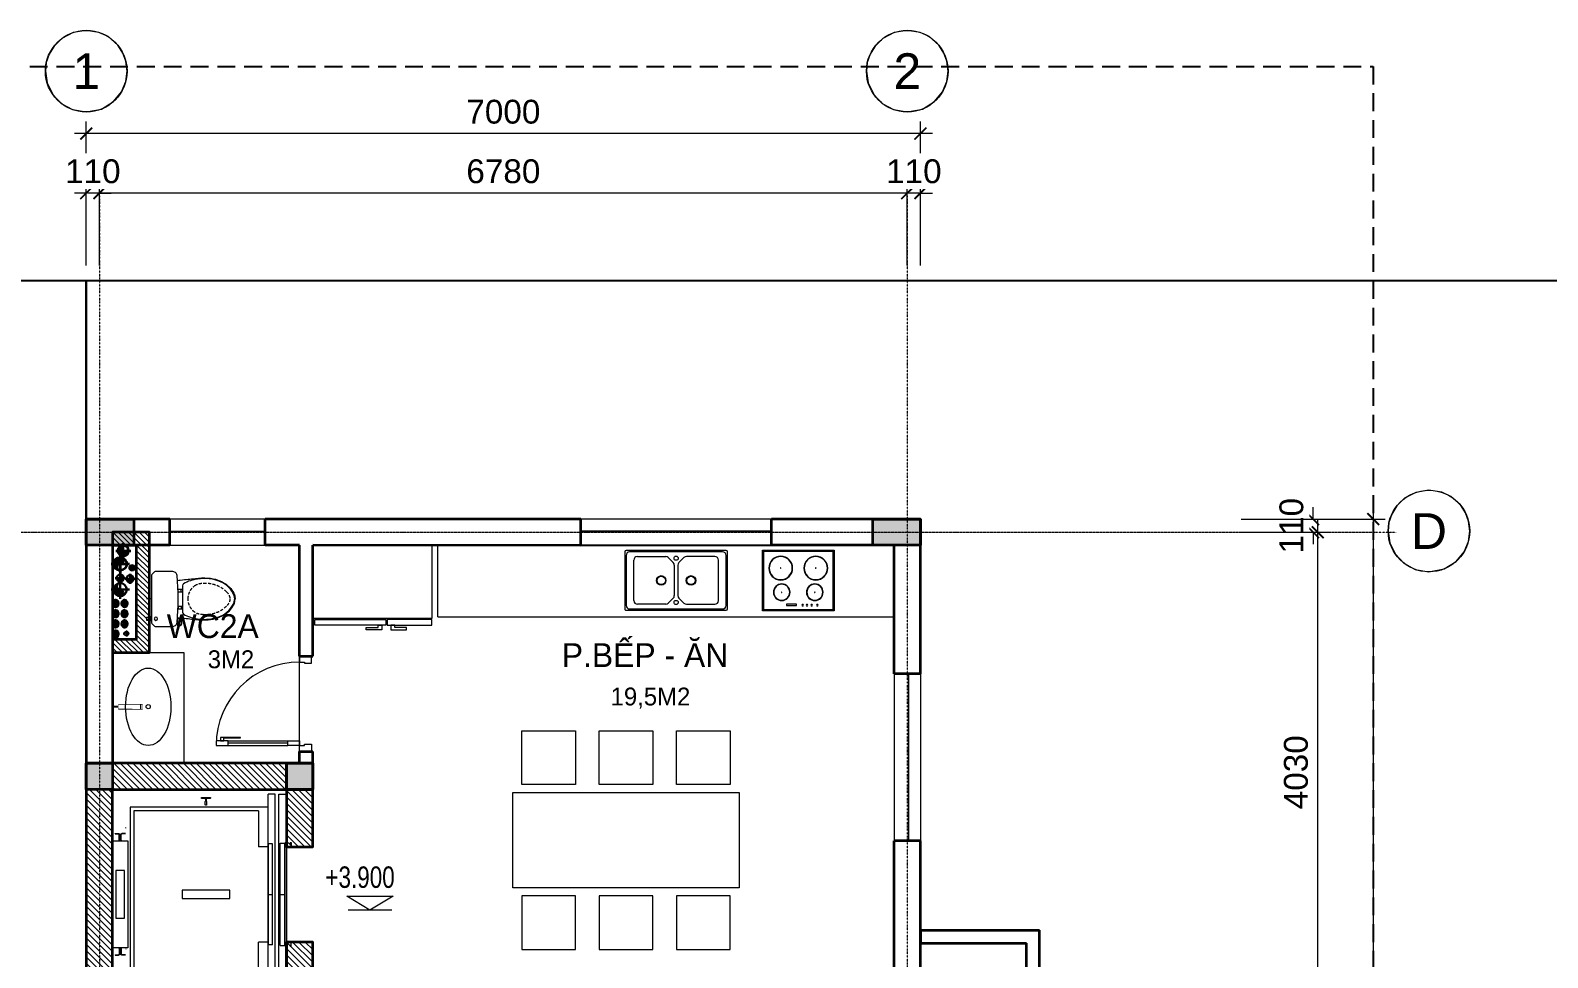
# Model space of a CAD drawing. Header units: millimetres. Extents: x -127141 to 682685, y -1234500 to 49778.
# Drawn here: x 245228 to 257961, y -93181 to -85397 of the extents above; entities that cross this region are included whole.
import ezdxf
from ezdxf.enums import TextEntityAlignment as Align

# ---------------------------------------------------------------- set-up
doc = ezdxf.new("R2010")
doc.units = ezdxf.units.MM
doc.header["$MEASUREMENT"] = 0
doc.set_wipeout_variables(frame=1)
for name, pattern in [('$AUDIT_BAD_LTYPE2', [0]), ('ACAD_ISO03W100', [30, 12, -18]), ('CENTER2', [1.125, 0.75, -0.125, 0.125, -0.125]), ('CONTINOUS', [0]), ('DASHDOT', [1, 0.5, -0.25, 0, -0.25]), ('DIVIDEX22', [1.25, 0.625, -0.25, 0, -0.125, 0, -0.25]), ('HIDDEN', [0.75, 0.5, -0.25]), ('PHANTOM2', [1.25, 0.625, -0.125, 0.125, -0.125, 0.125, -0.125]), ('PHANTOM3', [1.5, 0.625, -0.125, 0.125, -0.125, 0.125, -0.125, 0.125, -0.125]), ('xref-thap C (mb tang 32-2)$0$HIDDEN', [0.375, 0.25, -0.125])]:
    doc.linetypes.add(name, pattern=pattern)
for name, color, linetype, lineweight in [('-CONCRETE', 1, 'Continuous', 35), ('-DOOR', 137, 'Continuous', 9), ('-FURNITURE', 46, 'Continuous', 9), ('-KH', 143, 'Continuous', 13), ('-LINE1', 7, 'Continuous', 18), ('-LINE2', 252, 'Continuous', 9), ('-TEXT', 7, 'Continuous', 15), ('-WALL', 4, 'Continuous', 35), ('A-COT VACH', 2, 'Continuous', 35), ('A-DIM', 251, 'Continuous', 15), ('A-HATCH', 251, 'Continuous', 5), ('A-KY HIEU', 34, 'Continuous', 20), ('A-NET THAY', 125, 'Continuous', 18), ('A-TRUC', 251, 'DASHDOT', 5), ('A-TUONG', 7, 'Continuous', 35), ('N1.1-CN', 4, 'CONTINOUS', 35), ('N1.3-TN', 6, 'CENTER2', 35), ('N1.4-TP', 4, 'PHANTOM2', 35), ('N1.5-TH', 2, 'PHANTOM3', 30), ('N1.6-NM', 3, 'DIVIDEX22', 30), ('N4-OTHER1', 143, 'CONTINOUS', 15), ('TEXT25', 2, 'Continuous', 13)]:
    doc.layers.add(name, color=color, linetype=linetype, lineweight=lineweight)
doc.layers.add('LUOI GIONG', color=160, linetype='Continuous', plot=False)
for name, color, linetype in [('M-CD', 40, 'ACAD_ISO03W100'), ('M-Control', 170, 'CENTER2'), ('M-RP', 140, 'Continuous')]:
    doc.layers.add(name, color=color, linetype=linetype)
doc.styles.add('1', font='arial.ttf')
doc.styles.add('A1-arial', font='arial.ttf', dxfattribs={"width": 0.8})
doc.styles.get("Standard").update_dxf_attribs({"font": 'arial.ttf'})
doc.styles.add('SVN_AVO_thuong', font='')
doc.styles.add('T1', font='', dxfattribs={"height": 200})
doc.styles.get('SVN_AVO_thuong').set_extended_font_data('SVN-Avo')
doc.styles.get('T1').set_extended_font_data('VNgeometric Light')
doc.dimstyles.new('DIM_LAYOUT A2-A3', dxfattribs={"dimscale": 0, "dimtxt": 2, "dimasz": 1, "dimexe": 1, "dimexo": 0, "dimgap": 0.8, "dimtad": 1, "dimdec": 0, "dimlfac": -1, "dimzin": 0, "dimdsep": 46, "dimtxsty": 'Standard', "dimblk": 'ARCHTICK', "dimcen": 1, "dimdle": 1, "dimclrd": 256, "dimclre": 256, "dimclrt": 7, "dimadec": 0, "dimazin": 0, "dimtfac": 1, "dimtdec": 0, "dimtix": 1, "dimtofl": 0, "dimtmove": 2, "dimatfit": 3, "dimldrblk": 'ARCHTICK', "dimfxl": 1, "dimtfill": 1, "dimtolj": 1, "dimtzin": 0, "dimarcsym": 0})

# ---------------------------------------------------------------- blocks, each defined once
blk = doc.blocks.new('A$C18251349')
at = {"layer": '-LINE1'}
for points in [[(890, 4650), (1000, 4650), (1000, 3150), (890, 3150)], [(1000, 2350), (890, 2350), (890, 850), (1000, 850)]]:
    blk.add_lwpolyline(points, close=True, dxfattribs=at)
at = {"layer": '-WALL'}
for p, q in [((0, 5500), (1000, 5500)), ((0, 5500), (0, 5390)), ((1000, 4650), (1000, 5500)), ((0, 5390), (890, 5390)), ((890, 4650), (890, 5390)), ((890, 4650), (1000, 4650)), ((1000, 4650), (900, 4650)), ((890, 3150), (1000, 3150)), ((890, 3150), (890, 2350)), ((1000, 3150), (1000, 2350)), ((890, 2350), (1000, 2350)), ((890, 850), (1000, 850)), ((890, 850), (890, 110)), ((1000, 850), (1000, 0)), ((890, 110), (0, 110)), ((0, 110), (0, 0)), ((0, 0), (1000, 0))]:
    blk.add_line(p, q, dxfattribs=at)
blk = doc.blocks.new('X-5M-DH-2-CORE$0$A$C75E80C28')
at = {"layer": '-LINE2', "linetype": 'Continuous', "ltscale": 2}
for p, q in [((-557, -112), (-560, -112)), ((-510, -22), (-510, -51)), ((-507, -22), (-510, -22)), ((-510, -109), (-510, -79)), ((-507, -22), (-507, -51)), ((-507, -109), (-507, -79)), ((-456, -57), (-501, -57)), ((-456, -60), (-501, -60)), ((-456, -70), (-501, -70)), ((-456, -73), (-501, -73)), ((-453, -63), (-453, -67)), ((-450, -63), (-450, -67)), ((450, -63), (450, -67)), ((453, -63), (453, -67)), ((456, -57), (501, -57)), ((456, -60), (501, -60)), ((456, -70), (501, -70)), ((456, -73), (501, -73)), ((457, -112), (460, -112)), ((507, -22), (510, -22)), ((507, -22), (507, -51)), ((507, -109), (507, -79)), ((510, -22), (510, -51)), ((510, -109), (510, -79)), ((-731, -149), (731, -149)), ((-731, -1305), (-731, -149)), ((-700, -179), (700, -179)), ((-700, -1225), (-700, -179)), ((700, -1225), (700, -179)), ((731, -1305), (731, -149)), ((-700, -1225), (-400, -1225)), ((-400, -1305), (-400, -1225)), ((700, -1225), (400, -1225)), ((400, -1305), (400, -1225)), ((840, -1305), (-840, -1305)), ((-840, -1365), (-840, -1305)), ((840, -1365), (-840, -1365)), ((840, -1395), (-840, -1395)), ((-840, -1395), (-840, -1455)), ((425, -1309), (-425, -1309)), ((-425, -1343), (-425, -1309)), ((425, -1343), (-425, -1343)), ((0, -1309), (0, -1343)), ((425, -1343), (425, -1309)), ((840, -1365), (840, -1305)), ((840, -1395), (840, -1455)), ((-840, -1455), (-435, -1455)), ((-435, -1450), (-435, -1460)), ((-435, -1450), (-400, -1450)), ((-435, -1460), (-425, -1460)), ((-435, -1490), (-435, -1500)), ((-435, -1490), (-425, -1490)), ((-435, -1500), (-400, -1500)), ((-433, -1452), (-433, -1458)), ((-433, -1452), (-402, -1452)), ((-433, -1458), (-425, -1458)), ((-433, -1492), (-433, -1498)), ((-433, -1492), (-425, -1492)), ((-433, -1498), (-402, -1498)), ((430, -1406), (-430, -1406)), ((-430, -1406), (-430, -1446)), ((430, -1446), (-430, -1446)), ((-425, -1458), (-425, -1460)), ((-425, -1490), (-425, -1492)), ((-402, -1452), (-402, -1498)), ((400, -1450), (-400, -1450)), ((-400, -1450), (-400, -1500)), ((0, -1406), (0, -1446)), ((400, -1450), (400, -1500)), ((435, -1450), (400, -1450)), ((435, -1500), (400, -1500)), ((402, -1452), (402, -1498)), ((433, -1452), (402, -1452)), ((433, -1498), (402, -1498)), ((433, -1458), (425, -1458)), ((425, -1458), (425, -1460)), ((435, -1460), (425, -1460)), ((425, -1490), (425, -1492)), ((435, -1490), (425, -1490)), ((433, -1492), (425, -1492)), ((430, -1406), (430, -1446)), ((433, -1452), (433, -1458)), ((433, -1492), (433, -1498)), ((435, -1450), (435, -1460)), ((840, -1455), (435, -1455)), ((435, -1490), (435, -1500))]:
    blk.add_line(p, q, dxfattribs=at)
for points in [[(-450, 0), (-450, -130), (450, -130), (450, 0)], [(-200, -29), (200, -29), (200, -101), (-200, -101)], [(-36, -584), (36, -584), (36, -984), (-36, -984)]]:
    blk.add_lwpolyline(points, close=True, dxfattribs=at)
for points in [[(-780, -789), (-751, -789, 0.414214), (-750, -788), (-750, -784), (-750, -780, 0.414214), (-751, -779), (-780, -779, -0.256978), (-784, -782), (-798, -782, -0.414214), (-801, -779), (-804, -749, 0.414214), (-807, -746), (-812, -746), (-812, -784), (-812, -821), (-807, -821, 0.414214), (-804, -818), (-801, -789, -0.414214), (-798, -786), (-784, -786, -0.256978), (-780, -789)], [(780, -789), (751, -789, -0.414214), (750, -788), (750, -784), (750, -780, -0.414214), (751, -779), (780, -779, 0.256978), (784, -782), (798, -782, 0.414214), (801, -779), (804, -749, -0.414214), (807, -746), (812, -746), (812, -784), (812, -821), (807, -821, -0.414214), (804, -818), (801, -789, 0.414214), (798, -786), (784, -786, 0.256978), (780, -789)]]:
    blk.add_lwpolyline(points, format="xyb", dxfattribs=at)
for centre, radius, start, end in [((-501, -51), 9.4, 180, 270), ((-501, -79), 9.4, 90, 180), ((-501, -51), 6.2, 180, 270), ((-501, -79), 6.2, 90, 180), ((-456, -63), 6.2, 0, 90), ((-456, -63), 3, 0, 90), ((-456, -67), 6.2, 270, 0), ((-456, -67), 3, 270, 0), ((456, -63), 6.2, 90, 180), ((456, -67), 6.2, 180, 270), ((456, -63), 3, 90, 180), ((456, -67), 3, 180, 270), ((501, -51), 6.2, 270, 0), ((501, -51), 9.4, 270, 0), ((501, -79), 9.4, 0, 90), ((501, -79), 6.2, 0, 90)]:
    blk.add_arc(centre, radius, start, end, dxfattribs=at)
blk = doc.blocks.new('A$C5C575821')
at = {"layer": '-CONCRETE'}
h = blk.add_hatch(color=256, dxfattribs=at)
h.dxf.hatch_style = 1
h.paths.add_polyline_path([(0, 220), (0, 0), (220, 0), (220, 220)])
blk.add_lwpolyline([(0, 0), (220, 0), (220, 220), (0, 220)], close=True, dxfattribs=at)
blk = doc.blocks.new('A$C3F71457E')
at = {"layer": 'A-HATCH'}
h = blk.add_hatch(dxfattribs=at)
h.set_pattern_fill('ANSI31', color=256, scale=300)
h.paths.add_polyline_path([(200, 380), (-20, 380), (-20, -98), (18, -98), (18, -67), (12, -67), (12, -75), (10, -75), (10, -65), (20, -65), (20, -100), (200, -100)])
h.paths.add_polyline_path([(-20, 600), (-1480, 600), (-1480, 380), (-20, 380)])
h.paths.add_polyline_path([(-1480, 380), (-1700, 380), (-1700, -1380), (-1480, -1380)])
h.paths.add_polyline_path([(-20, -1380), (-1480, -1380), (-1480, -1600), (-20, -1600)])
h.paths.add_polyline_path([(200, -900), (20, -900), (20, -935), (10, -935), (10, -925), (12, -925), (12, -933), (18, -933), (18, -902), (-20, -902), (-20, -1380), (-20, -1380), (200, -1380)])
at = {"layer": '-CONCRETE'}
blk.add_lwpolyline([(-20, -100), (-20, 380), (-1480, 380), (-1480, -1380), (-20, -1380), (-20, -900), (200, -900), (200, -1600), (-1700, -1600), (-1700, 600), (200, 600), (200, -100), (-20, -100)], dxfattribs=at)
at = {"layer": '-LINE1'}
blk.add_line((-20, -900), (-20, -100), dxfattribs=at)
at = {"layer": '-WALL'}
for p in [(-1700, 380), (-20, 380), (-1700, -1600), (-20, -1600)]:
    blk.add_blockref('A$C5C575821', p, dxfattribs=at)
at = {"color": 2, "rotation": 90}
blk.add_blockref('X-5M-DH-2-CORE$0$A$C75E80C28', (-1480, -500), dxfattribs=at)
blk = doc.blocks.new('A$C23F441E4')
at = {"ltscale": 3}
blk.add_lwpolyline([(-300, 0), (-300, -510), (300, -510), (300, 0), (-300, 0)], dxfattribs=at)
for points in [[(-290, -10), (-290, -500), (290, -500), (290, -10)], [(-100, -46), (-15, -46), (-15, -56), (-100, -56)]]:
    blk.add_lwpolyline(points, close=True, dxfattribs=at)
for centre, radius in [((-139, -156), 70), ((-139, -156), 67), ((37, -48), 6.6), ((74, -48), 6.6), ((139, -156), 70), ((139, -156), 67), ((112, -48), 6.6), ((160, -48), 6.6), ((-139, -156), 2), ((139, -156), 2), ((-147, -359), 100), ((-147, -359), 97), ((-147, -359), 2), ((147, -359), 100), ((147, -359), 97), ((147, -359), 2)]:
    blk.add_circle(centre, radius, dxfattribs=at)
blk = doc.blocks.new('A$C14986441')
at = {"ltscale": 3}
for p, q in [((-250, 420), (-250, -420)), ((240, 430), (-240, 430)), ((250, -420), (250, 420)), ((-200, 325), (-200, 87)), ((170, 355), (-170, 355)), ((200, 87), (200, 325)), ((-191, 66), (-149, 24)), ((-128, 15), (128, 15)), ((149, 24), (191, 66)), ((-200, -325), (-200, -87)), ((-191, -66), (-149, -24)), ((-128, -15), (128, -15)), ((149, -24), (191, -66)), ((200, -87), (200, -325)), ((170, -355), (-170, -355)), ((-240, -430), (240, -430))]:
    blk.add_line(p, q, dxfattribs=at)
blk.add_lwpolyline([(240, -390), (240, 390, 0.414214), (210, 420), (-210, 420, 0.414214), (-240, 390), (-240, -390, 0.414214), (-210, -420), (210, -420, 0.414214)], format="xyb", close=True, dxfattribs=at)
for centre, radius in [((0, 125), 40), ((0, 125), 35), ((-186, 0), 17.5), ((185, 0), 17.5), ((0, -125), 40), ((0, -125), 35)]:
    blk.add_circle(centre, radius, dxfattribs=at)
for centre, radius, start, end in [((-240, 420), 10, 90, 180), ((240, 420), 10, 0, 90), ((-170, 325), 30, 90, 180), ((170, 325), 30, 0, 90), ((-170, 87), 30, 180, 225), ((-128, 45), 30, 225, 270), ((128, 45), 30, 270, 315), ((170, 87), 30, 315, 0), ((-170, -87), 30, 135, 180), ((-128, -45), 30, 90, 135), ((128, -45), 30, 45, 90), ((170, -87), 30, 0, 45), ((-170, -325), 30, 180, 270), ((170, -325), 30, 270, 0), ((-240, -420), 10, 180, 270), ((240, -420), 10, 270, 0)]:
    blk.add_arc(centre, radius, start, end, dxfattribs=at)
blk = doc.blocks.new('A$C55AD6C8F')
at = {"ltscale": 3}
for p, q in [((-670, 624), (-670, 1000)), ((-670, 1000), (-624, 1000)), ((-624, 1000), (-624, 624)), ((0, 1000), (-615, 1000)), ((-615, 1000), (-615, 0)), ((0, 0), (0, 1000)), ((-624, 624), (-670, 624)), ((-670, 613), (-670, 18)), ((-624, 613), (-670, 613)), ((-624, 18), (-624, 613)), ((-670, 18), (-624, 18)), ((-615, 0), (0, 0))]:
    blk.add_line(p, q, dxfattribs=at)
at = {"ltscale": 3, "elevation": 0}
for points in [[(-670, 688), (-670, 657), (-710, 657), (-710, 788), (-691, 788), (-691, 688)], [(-670, 549), (-670, 580), (-710, 580), (-710, 449), (-691, 449), (-691, 549)]]:
    blk.add_lwpolyline(points, close=True, dxfattribs=at)
blk = doc.blocks.new('*U122')
at = {"linetype": '$AUDIT_BAD_LTYPE2'}
for p, q in [((70, 100), (70, 600)), ((90, 600), (90, 100))]:
    blk.add_line(p, q, dxfattribs=at)
for points in [[(50, 600), (90, 600), (90, 700), (50, 700), (50, 600)], [(50, 603), (50, 100)], [(50, 100), (90, 100), (90, 0), (50, 0), (50, 100)]]:
    blk.add_lwpolyline(points)
for points in [[(118, 495), (118, 664), (90, 664), (90, 636), (113, 636), (113, 495)], [(0, 0), (50, 0), (50, -40), (60, -40), (60, -100), (0, -100)], [(800, 0), (750, 0), (750, -40), (740, -40), (740, -100), (800, -100)]]:
    blk.add_lwpolyline(points, close=True)
at = {"linetype": '$AUDIT_BAD_LTYPE2', "ltscale": 0.3}
blk.add_arc((50, 0), 700, 0, 90, dxfattribs=at)
blk = doc.blocks.new('A$C18091ED7')
for p, q in [((0, -42), (0, 0)), ((146, -27), (179, -27)), ((146, -27), (146, -30)), ((146, -30), (166, -30)), ((153, -37), (146, -30)), ((152, 0), (152, -27)), ((152, 0), (179, 0)), ((153, -37), (166, -37)), ((153, -40), (153, -37)), ((153, -40), (178, -40)), ((153, -40), (178, -40)), ((153, -40), (153, -42)), ((185, -30), (166, -30)), ((178, -37), (166, -37)), ((185, -30), (178, -37)), ((178, -37), (178, -40)), ((178, -40), (178, -42)), ((179, 0), (179, -27)), ((179, -27), (185, -27)), ((185, -27), (185, -30)), ((-83, -267), (-83, -300)), ((-83, -278), (-83, -288)), ((-61, -290), (-83, -290)), ((-63, -265), (-81, -265)), ((-61, -267), (-61, -300)), ((61, -267), (61, -300)), ((61, -290), (83, -290)), ((63, -265), (81, -265)), ((83, -267), (83, -300)), ((83, -278), (83, -288)), ((165, -262), (165, -290)), ((168, -260), (228, -260)), ((168, -292), (207, -292)), ((231, -274), (231, -262))]:
    blk.add_line(p, q)
for points in [[(230, -219, -0.137407), (225, -235), (222, -241, -0.236081), (198, -255, -0.051961), (-198, -255, -0.236081), (-222, -241), (-225, -235, -0.137407), (-230, -219), (-230, -72, -0.198912), (-226, -63), (-209, -46, -0.198912), (-200, -42), (0, -42), (200, -42, -0.198912), (209, -46), (226, -63, -0.198912), (230, -72)], [(144, -619, -0.212405), (26, -734, -0.027685), (-1, -739, -0.022279), (-26, -734, -0.212405), (-144, -619, -0.142796), (-167, -428, -0.093005), (-128, -309, -0.256439), (-111, -300), (0, -300), (111, -300, -0.256439), (128, -309, -0.093005), (167, -428, -0.142796)]]:
    blk.add_lwpolyline(points, format="xyb", close=True)
at = {"linetype": 'xref-thap C (mb tang 32-2)$0$HIDDEN', "ltscale": 100}
blk.add_lwpolyline([(61, -669, -0.199031), (0, -699, -0.199031), (-61, -669, -0.218924), (-132, -478, -0.153791), (-112, -404, -0.236701), (0, -348, -0.236701), (112, -404, -0.153791), (132, -478, -0.218924)], format="xyb", close=True, dxfattribs=at)
blk.add_circle((166, -78), 13.9)
for centre, radius, start, end in [((-81, -267), 1.98, 90, 180), ((-63, -267), 1.98, 0, 90), ((63, -267), 1.98, 90, 180), ((81, -267), 1.98, 0, 90), ((168, -262), 2.47, 90, 180), ((168, -290), 2.47, 180, 270), ((207, -277), 15.5, 270, 306.4659), ((168, -225), 80.1, 306.4659, 320.3123), ((228, -274), 2.47, 320.3123, 0)]:
    blk.add_arc(centre, radius, start, end)
for points in [[(-156, -259), (-157, -267), (-164, -328), (-169, -385), (-184, -528), (-136, -679), (-50, -735), (-20, -741), (0, -744)], [(156, -259), (157, -267), (164, -328), (169, -385), (184, -528), (136, -679), (50, -735), (20, -741), (0, -744)]]:
    blk.add_open_spline(points, degree=3, knots=[130.613938, 130.613938, 130.613938, 130.613938, 152.852109, 311.129351, 417.703951, 561.383393, 697.692632, 710.812262, 710.812262, 710.812262, 710.812262])
blk = doc.blocks.new('Sink_Cicle')
blk.add_lwpolyline([(17, -50), (-17, -50), (-18, -252), (17, -252)], close=True)
blk.add_circle((0, -300), 17.5)
at = {"layer": 'Defpoints'}
blk.add_line((0, -100), (0, 0), dxfattribs=at)
blk.add_wipeout([(17, -50), (-17, -50), (-18, -252), (17, -252)])
at = {"layer": '-FURNITURE', "linetype": 'Continuous'}
blk.add_ellipse((0, -300), major_axis=(-325, 0), ratio=0.584615, dxfattribs=at)
blk.add_line((-18, -237), (17, -237))
blk = doc.blocks.new('A$C2896516a')
for points in [[(75, 1386), (525, 1386), (525, 1836), (75, 1836), (75, 1386)], [(725, 1386), (1175, 1386), (1175, 1836), (725, 1836), (725, 1386)], [(1375, 1386), (1825, 1386), (1825, 1836), (1375, 1836), (1375, 1386)], [(75, 450), (525, 450), (525, 0), (75, 0), (75, 450)], [(725, 450), (1175, 450), (1175, 0), (725, 0), (725, 450)], [(1375, 450), (1825, 450), (1825, 0), (1375, 0), (1375, 450)]]:
    blk.add_lwpolyline(points)
blk.add_lwpolyline([(0, 518), (1900, 518), (1900, 1318), (0, 1318)], close=True)
blk = doc.blocks.new('_ArchTick')
at = {"color": 0, "linetype": 'ByBlock', "const_width": 0.15}
blk.add_lwpolyline([(-0.5, -0.5), (0.5, 0.5)], dxfattribs=at)
blk = doc.blocks.new('*D1955')
at = {"layer": 'A-DIM', "lineweight": -2, "transparency": 16777216}
for p, q in [((0, 2628), (0, 3337)), ((7000, 2628), (7000, 3337)), ((7100, 3237), (-100, 3237))]:
    blk.add_line(p, q, dxfattribs=at)
at = {"layer": 'Defpoints', "color": 0, "transparency": 16777216}
for p in [(0, 3237), (0, 2628, 0), (7000, 2628, 0)]:
    blk.add_point(p, dxfattribs=at)
at = {"layer": 'A-DIM', "lineweight": -2, "transparency": 16777216, "xscale": 100, "yscale": 100, "zscale": 100, "rotation": 180}
blk.add_blockref('_ArchTick', (0, 3237), dxfattribs=at)
at = {"layer": 'A-DIM', "lineweight": -2, "transparency": 16777216, "xscale": 100, "yscale": 100, "zscale": 100}
blk.add_blockref('_ArchTick', (7000, 3237), dxfattribs=at)
at = {"layer": 'A-DIM', "color": 7, "transparency": 16777216, "insert": (3500, 3419), "char_height": 200, "attachment_point": 5, "bg_fill": 3, "box_fill_scale": 1.25, "bg_fill_color": 256, "bg_fill_true_color": 13158600, "bg_fill_transparency": 0}
blk.add_mtext('\\A1;7000', dxfattribs=at)
blk = doc.blocks.new('*D1957')
at = {"layer": 'A-DIM', "lineweight": -2, "transparency": 16777216}
for p, q in [((10296, 0), (10296, 100)), ((9691, 0), (10396, 0)), ((9691, -110), (10396, -110)), ((10296, -110), (10296, -210))]:
    blk.add_line(p, q, dxfattribs=at)
at = {"layer": 'Defpoints', "color": 0, "transparency": 16777216}
for p in [(9691, 0, 0), (9691, -110, 0)]:
    blk.add_point(p, dxfattribs=at)
at = {"layer": 'A-DIM', "lineweight": -2, "transparency": 16777216, "xscale": 100, "yscale": 100, "zscale": 100}
for p, rotation in [((10296, 0), 270), ((10296, -110), 90)]:
    blk.add_blockref('_ArchTick', p, dxfattribs=dict(at, rotation=rotation))
at = {"layer": 'A-DIM', "color": 7, "transparency": 16777216, "insert": (10114, -55), "char_height": 200, "attachment_point": 5, "rotation": 90, "bg_fill": 3, "box_fill_scale": 1.25, "bg_fill_color": 256, "bg_fill_true_color": 13158600, "bg_fill_transparency": 0}
blk.add_mtext('\\A1;110', dxfattribs=at)
at = {"layer": 'Defpoints', "color": 0, "transparency": 16777216}
blk.add_point((10296, -110), dxfattribs=at)
blk = doc.blocks.new('*D1961')
at = {"layer": 'A-DIM', "lineweight": -2, "transparency": 16777216}
for p, q in [((110, 2128), (110, 2837)), ((6890, 2128), (6890, 2837)), ((6990, 2737), (10, 2737))]:
    blk.add_line(p, q, dxfattribs=at)
at = {"layer": 'Defpoints', "color": 0, "transparency": 16777216}
for p in [(110, 2737), (110, 2128, 0), (6890, 2128, 0)]:
    blk.add_point(p, dxfattribs=at)
at = {"layer": 'A-DIM', "lineweight": -2, "transparency": 16777216, "xscale": 100, "yscale": 100, "zscale": 100, "rotation": 180}
blk.add_blockref('_ArchTick', (110, 2737), dxfattribs=at)
at = {"layer": 'A-DIM', "lineweight": -2, "transparency": 16777216, "xscale": 100, "yscale": 100, "zscale": 100}
blk.add_blockref('_ArchTick', (6890, 2737), dxfattribs=at)
at = {"layer": 'A-DIM', "color": 7, "transparency": 16777216, "insert": (3500, 2919), "char_height": 200, "attachment_point": 5, "bg_fill": 3, "box_fill_scale": 1.25, "bg_fill_color": 256, "bg_fill_true_color": 13158600, "bg_fill_transparency": 0}
blk.add_mtext('\\A1;6780', dxfattribs=at)
blk = doc.blocks.new('*D1962')
at = {"layer": 'A-DIM', "lineweight": -2, "transparency": 16777216}
for p, q in [((0, 2128), (0, 2837)), ((110, 2128), (110, 2837)), ((0, 2737), (-100, 2737)), ((110, 2737), (210, 2737))]:
    blk.add_line(p, q, dxfattribs=at)
at = {"layer": 'Defpoints', "color": 0, "transparency": 16777216}
for p in [(0, 2128), (110, 2128, 0)]:
    blk.add_point(p, dxfattribs=at)
at = {"layer": 'A-DIM', "lineweight": -2, "transparency": 16777216, "xscale": 100, "yscale": 100, "zscale": 100}
blk.add_blockref('_ArchTick', (0, 2737), dxfattribs=at)
at = {"layer": 'A-DIM', "lineweight": -2, "transparency": 16777216, "xscale": 100, "yscale": 100, "zscale": 100, "rotation": 180}
blk.add_blockref('_ArchTick', (110, 2737), dxfattribs=at)
at = {"layer": 'A-DIM', "color": 7, "transparency": 16777216, "insert": (55, 2919), "char_height": 200, "attachment_point": 5, "bg_fill": 3, "box_fill_scale": 1.25, "bg_fill_color": 256, "bg_fill_true_color": 13158600, "bg_fill_transparency": 0}
blk.add_mtext('\\A1;110', dxfattribs=at)
at = {"layer": 'Defpoints', "color": 0, "transparency": 16777216}
blk.add_point((0, 2737), dxfattribs=at)
blk = doc.blocks.new('*D1963')
at = {"layer": 'A-DIM', "lineweight": -2, "transparency": 16777216}
for p, q in [((6890, 2128), (6890, 2837)), ((7000, 2128), (7000, 2837)), ((6890, 2737), (6790, 2737)), ((7000, 2737), (7100, 2737))]:
    blk.add_line(p, q, dxfattribs=at)
at = {"layer": 'Defpoints', "color": 0, "transparency": 16777216}
for p in [(6890, 2128), (7000, 2128, 0)]:
    blk.add_point(p, dxfattribs=at)
at = {"layer": 'A-DIM', "lineweight": -2, "transparency": 16777216, "xscale": 100, "yscale": 100, "zscale": 100}
blk.add_blockref('_ArchTick', (6890, 2737), dxfattribs=at)
at = {"layer": 'A-DIM', "lineweight": -2, "transparency": 16777216, "xscale": 100, "yscale": 100, "zscale": 100, "rotation": 180}
blk.add_blockref('_ArchTick', (7000, 2737), dxfattribs=at)
at = {"layer": 'A-DIM', "color": 7, "transparency": 16777216, "insert": (6945, 2919), "char_height": 200, "attachment_point": 5, "bg_fill": 3, "box_fill_scale": 1.25, "bg_fill_color": 256, "bg_fill_true_color": 13158600, "bg_fill_transparency": 0}
blk.add_mtext('\\A1;110', dxfattribs=at)
at = {"layer": 'Defpoints', "color": 0, "transparency": 16777216}
blk.add_point((6890, 2737), dxfattribs=at)
blk = doc.blocks.new('*D1967')
at = {"layer": 'A-DIM', "lineweight": -2, "transparency": 16777216}
for p, q in [((9740, -110), (10434, -110)), ((10334, -4240), (10334, -10)), ((9740, -4140), (10434, -4140))]:
    blk.add_line(p, q, dxfattribs=at)
at = {"layer": 'Defpoints', "color": 0, "transparency": 16777216}
for p in [(9740, -110, 0), (10334, -110), (9740, -4140, 0)]:
    blk.add_point(p, dxfattribs=at)
at = {"layer": 'A-DIM', "lineweight": -2, "transparency": 16777216, "xscale": 100, "yscale": 100, "zscale": 100}
for p, rotation in [((10334, -110), 90), ((10334, -4140), 270)]:
    blk.add_blockref('_ArchTick', p, dxfattribs=dict(at, rotation=rotation))
at = {"layer": 'A-DIM', "color": 7, "transparency": 16777216, "insert": (10152, -2125), "char_height": 200, "attachment_point": 5, "rotation": 90, "bg_fill": 3, "box_fill_scale": 1.25, "bg_fill_color": 256, "bg_fill_true_color": 13158600, "bg_fill_transparency": 0}
blk.add_mtext('\\A1;4030', dxfattribs=at)
blk = doc.blocks.new('Tag - Metric')
blk.add_lwpolyline([(0, 3.44), (-1.1, 3.26), (-2.06, 2.76), (-2.71, 2.12), (-3.13, 1.43), (-3.37, 0.73), (-3.44, 0), (-3.3, -0.99), (-2.83, -1.96), (-2.11, -2.72), (-1.16, -3.24), (0, -3.44), (1.28, -3.19), (2.29, -2.57), (2.96, -1.75), (3.33, -0.88), (3.44, 0), (3.34, 0.84), (3.08, 1.53), (2.65, 2.2), (1.84, 2.91), (1.07, 3.27), (0, 3.44)], close=True)
blk.add_circle((0, 0), 3.44)
at = {"style": 'A1-arial', "flags": 8}
blk.add_attdef('1', text='', height=3, dxfattribs=at).set_placement((0, 0), align=Align.MIDDLE_CENTER)
blk = doc.blocks.new('cot 220')
at = {"layer": 'A-COT VACH'}
h = blk.add_hatch(color=251, dxfattribs=at)
h.dxf.hatch_style = 1
h.paths.add_polyline_path([(110, 110), (-110, 110), (-110, -110), (110, -110)])
blk.add_lwpolyline([(-110, -110), (110, -110), (110, 110), (-110, 110)], close=True, dxfattribs=at)
blk = doc.blocks.new('*D1969')
at = {"layer": 'A-DIM', "lineweight": -2, "transparency": 16777216}
for p, q in [((10800, 100), (10800, -13050)), ((9691, 0), (10900, 0)), ((9626, -12950), (10900, -12950))]:
    blk.add_line(p, q, dxfattribs=at)
at = {"layer": 'Defpoints', "color": 0, "transparency": 16777216}
for p in [(9691, 0, 0), (9626, -12950, 0), (10800, -12950)]:
    blk.add_point(p, dxfattribs=at)
at = {"layer": 'A-DIM', "lineweight": -2, "transparency": 16777216, "xscale": 100, "yscale": 100, "zscale": 100}
for p, rotation in [((10800, 0), 90), ((10800, -12950), 270)]:
    blk.add_blockref('_ArchTick', p, dxfattribs=dict(at, rotation=rotation))
at = {"layer": 'A-DIM', "color": 7, "transparency": 16777216, "insert": (10618, -6475), "char_height": 200, "attachment_point": 5, "rotation": 90, "bg_fill": 3, "box_fill_scale": 1.25, "bg_fill_color": 256, "bg_fill_true_color": 13158600, "bg_fill_transparency": 0}
blk.add_mtext('\\A1;12950', dxfattribs=at)
blk = doc.blocks.new('N-ONGDUNG')
at = {"layer": 'N4-OTHER1', "ltscale": 10}
h = blk.add_hatch(dxfattribs=at)
h.set_pattern_fill('ANSI31', color=256, scale=36, angle=-90, style=0)
h.set_pattern_definition([(315, (39548.85, 159241.4585), (3.18198052, 3.18198052), [])])
h.paths.add_polyline_path([(0, 45, -0.414214), (45, 0), (0, 0)])
h.paths.add_polyline_path([(-45, 0, -0.414214), (0, 45), (0, 0, 1)])
h.paths.add_polyline_path([(0, 0), (45, 0, -1)])
at = {"linetype": 'Continuous', "ltscale": 10}
for p, q in [((63, 0), (-63, 0)), ((0, 63), (0, -63))]:
    blk.add_line(p, q, dxfattribs=at)
blk.add_circle((0, 0), 45, dxfattribs=at)
for centre, start, end in [((-23, 0), 0, 180), ((23, 0), 180, 0)]:
    blk.add_arc(centre, 22.5, start, end, dxfattribs=at)
blk = doc.blocks.new('$cc')
h = blk.add_hatch()
h.set_pattern_fill('_USER', color=8, scale=0.05, angle=45, style=0, pattern_type=0)
h.set_pattern_definition([(45, (-200956.024176, 465343.044346), (-0.0353553390593, 0.0353553390593), [])])
edge = h.paths.add_edge_path()
edge.add_arc((-0.19, -0.25), 0.313, -53.1301, 53.1301, ccw=False)
edge.add_arc((0, 0), 0.5, 90, 270, ccw=False)
edge.add_arc((0.19, 0.25), 0.312, 126.8699, 233.1301)
at = {"color": 8}
blk.add_lwpolyline([(0, 0, -0.5), (0, -0.5, -1), (0, 0.5, 0.5), (0, 0, 0.333333), (0, 0, 0.333333)], format="xyb", dxfattribs=at)
blk.add_circle((0, 0), 0.5)
blk = doc.blocks.new('A$C9810a9bf')
at = {"layer": 'M-RP', "ltscale": 200}
for centre, radius in [((-14.75, 0), 14.75), ((-14.75, 0), 4.75), ((17.95, 0), 17.95), ((17.95, 0), 7.95)]:
    blk.add_circle(centre, radius, dxfattribs=at)
blk.add_ellipse((3.2, 0), major_axis=(-32.7, 0), ratio=0.75611402, dxfattribs=at)
at = {"layer": 'M-RP', "ltscale": 200, "xscale": 9.5, "yscale": 9.5, "zscale": 9.5, "rotation": 180}
blk.add_blockref('$cc', (-14.75, 0), dxfattribs=at)
at = {"layer": 'M-RP', "ltscale": 200, "xscale": 15.9, "yscale": 15.9, "zscale": 15.9}
blk.add_blockref('$cc', (17.95, 0), dxfattribs=at)
blk = doc.blocks.new('A$Caa2107e4')
at = {"layer": 'M-Control', "ltscale": 0.03}
for centre, radius in [((-14.75, 0), 14.75), ((-14.75, 0), 4.75), ((17.95, 0), 17.95), ((17.95, 0), 7.95)]:
    blk.add_circle(centre, radius, dxfattribs=at)
blk.add_ellipse((3.2, 0), major_axis=(-32.7, 0), ratio=0.75611402, dxfattribs=at)
at = {"layer": 'M-Control', "ltscale": 0.03, "xscale": 9.5, "yscale": 9.5, "zscale": 9.5, "rotation": 180}
blk.add_blockref('$cc', (-14.75, 0), dxfattribs=at)
at = {"layer": 'M-Control', "ltscale": 0.03, "xscale": 15.9, "yscale": 15.9, "zscale": 15.9}
blk.add_blockref('$cc', (17.95, 0), dxfattribs=at)
blk = doc.blocks.new('A$Cddca1029')
at = {"layer": 'A-HATCH'}
h = blk.add_hatch(dxfattribs=at)
h.set_pattern_fill('ANSI31', color=256, scale=250, angle=180)
h.set_pattern_definition([(225, (850724.535, -721488), (22.0970869, -22.0970869), [])])
h.paths.add_polyline_path([(900, 12), (1010, 12), (1010, 322), (0, 322), (0, 12), (110, 12), (110, 212), (900, 212)])
at = {"layer": 'A-NET THAY'}
blk.add_line((110, 12), (900, 12, 0), dxfattribs=at)
at = {"layer": 'A-TUONG'}
for points in [[(900, 12), (1010, 12), (1010, 322), (0, 322), (0, 12), (110, 12), (110, 212), (900, 212), (900, 12)], [(110, 12), (900, 12)]]:
    blk.add_lwpolyline(points, dxfattribs=at)
at = {"layer": 'M-CD', "xscale": 34, "yscale": 34, "zscale": 34, "rotation": 270}
blk.add_blockref('$cc', (851, 128), dxfattribs=at)
at = {"layer": 'M-RP', "ltscale": 200}
for name, p in [('A$C9810a9bf', (595, 113)), ('A$Caa2107e4', (595, 113)), ('A$C9810a9bf', (680, 113)), ('A$Caa2107e4', (680, 113)), ('A$C9810a9bf', (766, 113)), ('A$Caa2107e4', (766, 113)), ('A$C9810a9bf', (595, 38)), ('A$Caa2107e4', (595, 38)), ('A$C9810a9bf', (680, 38)), ('A$Caa2107e4', (680, 38)), ('A$C9810a9bf', (766, 38)), ('A$Caa2107e4', (766, 38)), ('A$C9810a9bf', (851, 38)), ('A$Caa2107e4', (851, 38))]:
    blk.add_blockref(name, p, dxfattribs=at)
at = {"layer": 'N1.1-CN', "xscale": 0.4444444444444459, "yscale": 0.4444444444444459, "zscale": 0.4444444444444459}
blk.add_blockref('N-ONGDUNG', (299, 177), dxfattribs=at)
at = {"layer": 'N1.3-TN', "xscale": -1, "rotation": 180}
blk.add_blockref('N-ONGDUNG', (155, 102), dxfattribs=at)
at = {"layer": 'N1.4-TP', "xscale": 1.222222222222223, "yscale": 1.222222222222223, "zscale": 1.222222222222223, "rotation": 180}
blk.add_blockref('N-ONGDUNG', (266, 77), dxfattribs=at)
at = {"layer": 'N1.5-TH', "xscale": 0.6666666666666681, "yscale": 0.6666666666666681, "zscale": 0.6666666666666681}
for p in [(391, 159), (385, 77)]:
    blk.add_blockref('N-ONGDUNG', p, dxfattribs=at)
at = {"layer": 'N1.6-NM', "xscale": -1.222222222222223, "yscale": 1.222222222222223, "zscale": 1.222222222222223, "rotation": 180}
blk.add_blockref('N-ONGDUNG', (482, 77), dxfattribs=at)
blk = doc.blocks.new('HE COT A3.1')
at = {"layer": 'A-COT VACH'}
h = blk.add_hatch(color=251, dxfattribs=at)
h.dxf.hatch_style = 1
h.paths.add_polyline_path([(0, -220), (400, -220), (400, 0), (0, 0)])
h = blk.add_hatch(color=251, dxfattribs=at)
h.dxf.hatch_style = 1
h.paths.add_polyline_path([(6600, -220), (7000, -220), (7000, 0), (6600, 0)])
for points in [[(400, -220), (0, -220), (0, 0), (400, 0)], [(7000, -220), (6600, -220), (6600, 0), (7000, 0)]]:
    blk.add_lwpolyline(points, close=True, dxfattribs=at)
at = {"layer": 'A-TRUC', "ltscale": 3}
for p, q in [((-1624.7, -110, 0), (10995.9, -110, 0)), ((-1579.2, -110, 0), (10836.6, -110, 0))]:
    blk.add_line(p, q, dxfattribs=at)
at = {"layer": 'A-TRUC', "ltscale": 3, "elevation": 0}
blk.add_lwpolyline([(6890, 2713.5), (6890, -18216.5)], dxfattribs=at)
at = {"layer": 'A-COT VACH', "xscale": -1}
blk.add_blockref('cot 220', (110, -2160, 0), dxfattribs=at)
at = {"layer": 'A-COT VACH'}
blk.add_blockref('cot 220', (1790.1, -2160, 0), dxfattribs=at)
at = {"layer": 'A-KY HIEU'}
ref = blk.add_blockref('Tag - Metric', (11267.8, -100, 0), dxfattribs=dict(at, xscale=99.58625416537795, yscale=99.58625416537795, zscale=99.58625416537795))
ref.add_attrib('DETAIL#', 'D', dxfattribs={"layer": '0', "height": 300, "style": 'A1-arial'}).set_placement((11267.8, -100, 0), align=Align.MIDDLE_CENTER)
at = {"layer": 'A-DIM'}
for base, p1, p2, angle, picture, middle in [((0, 3237.2, 0), (7000, 2627.5, 0), (0, 2627.5, 0), 180, '*D1955', (3500, 3419.3, 0)), ((10296.5, -110, 0), (9690.8, 0, 0), (9690.8, -110, 0), 90, '*D1957', (10114.4, -55, 0))]:
    dim = blk.add_linear_dim(base=base, p1=p1, p2=p2, angle=angle, dimstyle='DIM_LAYOUT A2-A3', override={"dimscale": 100}, dxfattribs=at)
    dim.commit()
    dim.dimension.update_dxf_attribs({"geometry": picture, "text_midpoint": middle})
for base, p1, p2, angle, picture, middle in [((110, 2737.2, 0), (6890, 2127.5, 0), (110, 2127.5, 0), 180, '*D1961', (3500, 2919.3, 0)), ((10334.2, -110, 0), (9739.5, -4140, 0), (9739.5, -110, 0), 270, '*D1967', (10152, -2125, 0))]:
    dim = blk.add_linear_dim(base=base, p1=p1, p2=p2, angle=angle, dimstyle='DIM_LAYOUT A2-A3', override={"dimscale": 100}, dxfattribs=at)
    dim.commit()
    dim.dimension.update_dxf_attribs({"geometry": picture, "text_midpoint": middle})
for base, p1, p2, picture, middle in [((0, 2737.2, 0), (110, 2127.5, 0), (0, 2127.5, 0), '*D1962', (55, 2919.3, 0)), ((6890, 2737.2, 0), (7000, 2127.5, 0), (6890, 2127.5, 0), '*D1963', (6945, 2919.3, 0))]:
    dim = blk.add_linear_dim(base=base, p1=p1, p2=p2, angle=180, dimstyle='DIM_LAYOUT A2-A3', override={"dimscale": 100}, dxfattribs=at)
    dim.commit()
    dim.dimension.update_dxf_attribs({"geometry": picture, "text_midpoint": middle})
at = {"layer": 'A-TRUC', "ltscale": 3, "elevation": 0}
blk.add_lwpolyline([(110, 2713.5), (110, -18216.5)], dxfattribs=at)
at = {"layer": 'Defpoints', "color": 1, "linetype": 'HIDDEN', "ltscale": 300, "elevation": 0}
blk.add_lwpolyline([(-1600, 3800), (10800, 3800), (10800, -17202.8), (-1600, -17202.8)], close=True, dxfattribs=at)
at = {"layer": 'A-KY HIEU'}
ref = blk.add_blockref('Tag - Metric', (0, 3760.5, 0), dxfattribs=dict(at, xscale=99.58625416537795, yscale=99.58625416537795, zscale=99.58625416537795))
ref.add_attrib('DETAIL#', '1', dxfattribs={"layer": '0', "height": 300, "style": 'A1-arial'}).set_placement((0, 3760.5, 0), align=Align.MIDDLE_CENTER)
ref = blk.add_blockref('Tag - Metric', (6890, 3760.5, 0), dxfattribs=dict(at, xscale=99.58625416537795, yscale=99.58625416537795, zscale=99.58625416537795))
ref.add_attrib('DETAIL#', '2', dxfattribs={"layer": '0', "height": 300, "style": 'A1-arial'}).set_placement((6890, 3760.5, 0), align=Align.MIDDLE_CENTER)
at = {"layer": 'A-DIM'}
dim = blk.add_linear_dim(base=(10800, -12949.8, 0), p1=(9690.8, 0, 0), p2=(9626.5, -12949.8, 0), angle=90, dimstyle='DIM_LAYOUT A2-A3', override={"dimscale": 100}, dxfattribs=at)
dim.commit()
dim.dimension.update_dxf_attribs({"geometry": '*D1969', "text_midpoint": (10617.9, -6474.9, 0)})

msp = doc.modelspace()

# ---------------------------------------------------------------- linework, layer by layer
at = {"layer": '-DOOR'}
for p, q in [((251447.5, -89499.9), (249847.5, -89499.9)), ((249847.5, -89599.9), (251447.5, -89600)), ((251447.5, -89599.9), (249847.5, -89599.9)), ((251447.5, -89719.9), (249847.5, -89719.9)), ((252477.7, -90800), (252478, -92200)), ((252597.2, -90800), (252597.5, -92200)), ((252697.5, -90800), (252697.8, -92200))]:
    msp.add_line(p, q, dxfattribs=at)
for points in [[(247197.5, -89500), (246397.5, -89500), (246397.5, -89720), (247197.5, -89720)], [(249847.5, -89720.1), (251447.5, -89720.1), (251447.5, -89500), (249847.5, -89500.1)]]:
    msp.add_lwpolyline(points, close=True, dxfattribs=at)
msp.add_lwpolyline([(246397.5, -89600), (247197.5, -89600)], dxfattribs=at)
at = {"layer": '-FURNITURE'}
for q in [(248647.6, -89720), (252477.5, -90320.1)]:
    msp.add_line((248647.6, -90320.1), q, dxfattribs=at)
msp.add_lwpolyline([(246517.5, -91550), (245917.5, -91550), (245917.5, -90620), (246517.5, -90620)], close=True, dxfattribs=at)
at = {"layer": '-KH'}
msp.add_line((248262.4, -92783.6), (247894.3, -92783.6), dxfattribs=at)
msp.add_lwpolyline([(247883.2, -92665.8), (248273.5, -92665.8), (248078.3, -92783.6)], close=True, dxfattribs=at)
msp.add_solid([(248078.3, -92783.6), (248078.3, -92665.8), (247883.2, -92665.8), (248078.3, -92783.6)], dxfattribs=at)
at = {"layer": '-LINE2'}
msp.add_line((247487.6, -91450), (247487.2, -90650), dxfattribs=at)
at = {"layer": '-WALL'}
for p, q in [((246397.5, -89500), (245697.5, -89500)), ((245697.5, -89500), (245697.5, -102230, 0)), ((246397.5, -89720), (246397.5, -89500)), ((249847.5, -89500.1), (247197.5, -89500)), ((247197.5, -89720), (247197.5, -89500)), ((249847.5, -89720.1), (249847.5, -89500.1)), ((252697.5, -89500), (251447.5, -89499.9)), ((251447.5, -89720.1), (251447.5, -89500.1)), ((252697.5, -90800.1), (252697.5, -89500)), ((246397.5, -89720), (245897.5, -89720)), ((245917.5, -89720), (245917.5, -91550)), ((247487.6, -89720), (247197.5, -89720)), ((247487.6, -90650), (247487.6, -89720)), ((249847.5, -89720.1), (247597.6, -89720)), ((247597.6, -90650), (247597.6, -89720)), ((252477.5, -89720), (251447.5, -89719.9)), ((252477.5, -90800.1), (252477.5, -89720)), ((247487.6, -90650), (247597.6, -90650)), ((252697.5, -90800.1), (252477.5, -90800.1)), ((247487.6, -91550), (247487.6, -91450)), ((247487.6, -91450), (247597.6, -91450)), ((247597.6, -91550), (247597.6, -91450)), ((252477.5, -94270), (252477.5, -92200)), ((252697.5, -92200), (252477.5, -92200)), ((252697.5, -93550), (252697.5, -92200))]:
    msp.add_line(p, q, dxfattribs=at)
at = {"layer": 'LUOI GIONG'}
for points in [[(220697.5, -112500), (245697.5, -112500), (245697.5, -87500), (220697.5, -87500)], [(245697.5, -112500), (270697.5, -112500), (270697.5, -87500), (245697.5, -87500)]]:
    msp.add_lwpolyline(points, close=True, dxfattribs=at)

# ---------------------------------------------------------------- block references
at = {"layer": '-DOOR', "rotation": 90.0000000100494}
msp.add_blockref('*U122', (247487.6, -91450), dxfattribs=at)
at = {"layer": '-FURNITURE', "xscale": -1}
for name, p, rotation in [('A$C55AD6C8F', (247597.6, -89720), 270), ('A$C23F441E4', (251672.4, -90270.1), 180), ('A$C18091ED7', (246204.2, -90170), 90)]:
    msp.add_blockref(name, p, dxfattribs=dict(at, rotation=rotation))
at = {"layer": '-FURNITURE', "rotation": 270}
msp.add_blockref('A$C14986441', (250647.3, -90014.4), dxfattribs=at)
at = {"layer": '-FURNITURE', "xscale": -1}
msp.add_blockref('A$C2896516a', (251176.8, -93112.9), dxfattribs=at)
at = {"layer": '-WALL', "xscale": -1, "rotation": 180}
msp.add_blockref('A$C3F71457E', (247397.6, -93150), dxfattribs=at)
at = {"layer": '-WALL'}
msp.add_blockref('A$C18251349', (252697.5, -98450), dxfattribs=at)

# ---------------------------------------------------------------- texts
at = {"layer": '-TEXT', "style": '1', "width": 0.75}
msp.add_text('+3.900', height=179.96, dxfattribs=at).set_placement((247703.9, -92595.6))
at = {"layer": 'TEXT25'}
for s, height, rotation, style, p in [('WC2A', 200, 0, 'SVN_AVO_thuong', (246372.3, -90498.4)), ('P.BẾP - ĂN', 200, 0, 'SVN_AVO_thuong', (249687.9, -90741.6)), ('3M2', 150, 0, 'T1', (246716.6, -90751.5)), ('19,5M2', 150, 360, 'T1', (250097.7, -91064.1))]:
    msp.add_text(s, height=height, rotation=rotation, dxfattribs=dict(at, style=style)).set_placement(p)

# ---------------------------------------------------------------- next in the draw order: block references
at = {"layer": '-FURNITURE', "rotation": 90.00365773450814}
msp.add_blockref('Sink_Cicle', (245917.5, -91075), dxfattribs=at)

# ---------------------------------------------------------------- next in the draw order: block references
at = {"layer": 'A-NET THAY'}
msp.add_blockref('HE COT A3.1', (245697.5, -89500), dxfattribs=at)

# ---------------------------------------------------------------- next in the draw order: block references
at = {"layer": 'A-DIM', "rotation": 270}
msp.add_blockref('A$Cddca1029', (245905.5, -89610), dxfattribs=at)

doc.saveas('drawing.dxf')
